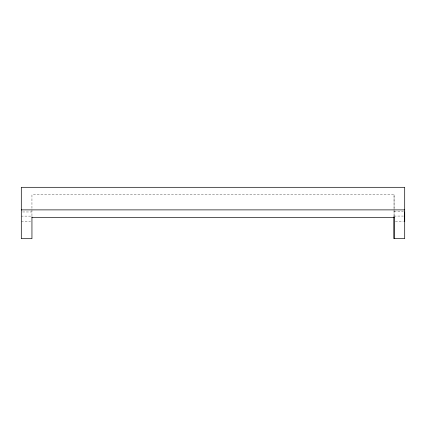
<?xml version="1.0" encoding="UTF-8"?>
<svg xmlns="http://www.w3.org/2000/svg" width="426" height="426" viewBox="0 0 426 426"><rect width="100%" height="100%" fill="white"/><g stroke="black" fill="none" stroke-linecap="round" stroke-linejoin="round"><path stroke-width="0.32" stroke-dasharray="2.13 1.6" d="M394.055 216.765L394.055 194.831L31.945 194.831L31.945 216.115L21.3 216.115M394.055 211.818L403.369 211.818M22.631 211.972L31.945 211.972M394.055 216.067L403.369 216.067M21.3 221.552L30.613 221.552M395.387 221.706L403.369 221.706M394.055 194.831L394.055 217.409"/><path stroke-width="0.64" d="M31.945 216.765L31.945 238.693L21.3 238.693L21.3 187.307L404.7 187.307L404.7 238.645L394.055 238.645L394.055 216.765M404.7 221.706L404.7 211.818M21.3 209.885L404.7 209.885M31.945 217.409L394.055 217.409M394.055 216.733L394.055 238.645"/></g></svg>
